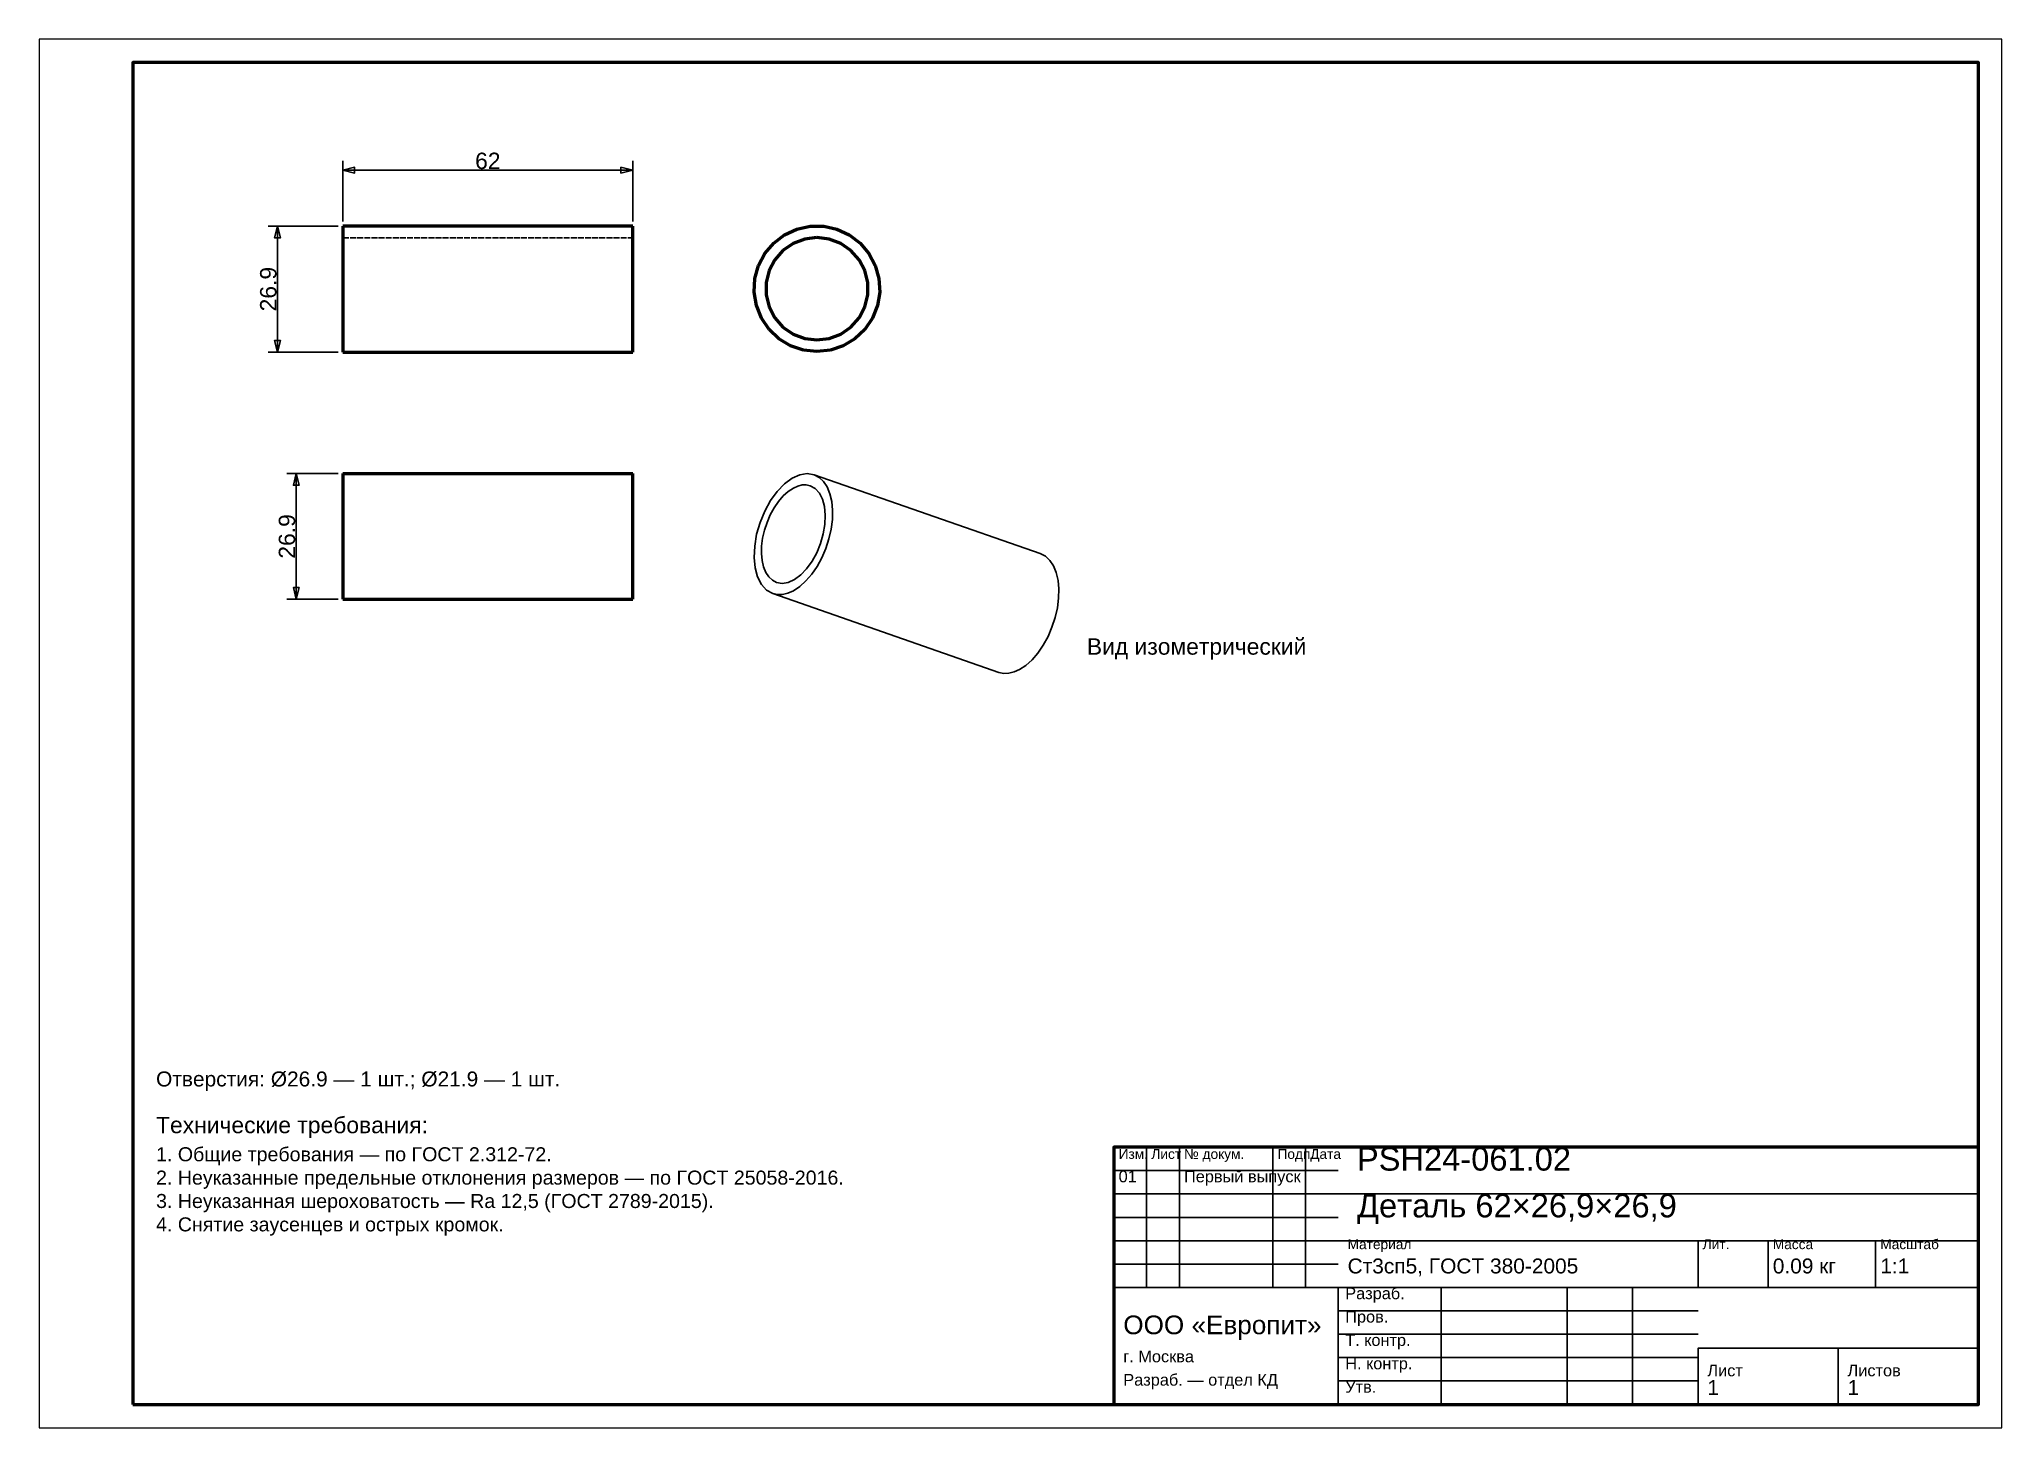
# Model space of a CAD drawing. Header units: millimetres. Extents: x 0 to 420, y 0 to 297.
import ezdxf
from ezdxf.enums import TextEntityAlignment as Align

# ---------------------------------------------------------------- set-up
doc = ezdxf.new("R2010")
doc.units = ezdxf.units.MM
doc.linetypes.add('DASHED', pattern=[1.524, 1.27, -0.254])
doc.styles.add('GOST', font='Arial')

msp = doc.modelspace()

# ---------------------------------------------------------------- linework, layer by layer
at = {"color": 7, "lineweight": 35}
for p, q in [((65, 258), (65, 271)), ((65, 269), (127, 269)), ((127, 258), (127, 271)), ((64, 257), (49, 257)), ((51, 230.1), (51, 257)), ((64, 230.1), (49, 230.1)), ((64, 204.1), (53, 204.1)), ((55, 177.2), (55, 204.1)), ((64, 177.2), (53, 177.2)), ((237, 30), (237, 60)), ((244, 30), (244, 60)), ((264, 30), (264, 60)), ((271, 30), (271, 60)), ((230, 55), (278, 55)), ((230, 50), (278, 50)), ((278, 50), (415, 50)), ((230, 45), (278, 45)), ((230, 40), (278, 40)), ((278, 40), (415, 40)), ((355, 30), (355, 40)), ((370, 30), (370, 40)), ((393, 30), (393, 40)), ((230, 35), (278, 35)), ((230, 30), (278, 30)), ((278, 30), (415, 30)), ((300, 5), (300, 30)), ((327, 5), (327, 30)), ((341, 5), (341, 30)), ((278, 25), (355, 25)), ((278, 20), (355, 20)), ((355, 17), (415, 17)), ((278, 15), (355, 15)), ((278, 10), (355, 10))]:
    msp.add_line(p, q, dxfattribs=at)
at = {"color": 1, "lineweight": 70}
for p, q in [((65, 257), (65, 256.66)), ((127, 257), (65, 257)), ((65, 256.66), (65, 255.67)), ((127, 256.66), (127, 257)), ((127, 255.67), (127, 256.66)), ((159.5, 255.15), (162.14, 256.37)), ((162.14, 256.37), (164.98, 257)), ((164.98, 257), (167.88, 257)), ((167.88, 257), (170.72, 256.37)), ((170.72, 256.37), (173.36, 255.15)), ((65, 255.67), (65, 254.07)), ((65, 254.07), (65, 251.94)), ((127, 254.07), (127, 255.67)), ((127, 251.94), (127, 254.07)), ((155.3, 251.18), (157.18, 253.39)), ((157.18, 253.39), (159.5, 255.15)), ((161.34, 253.32), (159.17, 251.83)), ((163.81, 254.26), (161.34, 253.32)), ((166.43, 254.58), (163.81, 254.26)), ((169.05, 254.26), (166.43, 254.58)), ((171.52, 253.32), (169.05, 254.26)), ((173.69, 251.83), (171.52, 253.32)), ((173.36, 255.15), (175.68, 253.39)), ((175.68, 253.39), (177.56, 251.18)), ((65, 251.94), (65, 249.39)), ((65, 249.39), (65, 246.54)), ((127, 249.39), (127, 251.94)), ((127, 246.54), (127, 249.39)), ((153.16, 245.8), (153.94, 248.61)), ((153.94, 248.61), (155.3, 251.18)), ((157.42, 249.85), (156.19, 247.51)), ((159.17, 251.83), (157.42, 249.85)), ((175.44, 249.85), (173.69, 251.83)), ((176.67, 247.51), (175.44, 249.85)), ((177.56, 251.18), (178.93, 248.61)), ((178.93, 248.61), (179.7, 245.8)), ((65, 246.54), (65, 243.55)), ((127, 243.55), (127, 246.54)), ((153, 242.9), (153.16, 245.8)), ((156.19, 247.51), (155.56, 244.95)), ((155.56, 244.95), (155.56, 242.31)), ((177.3, 244.95), (176.67, 247.51)), ((177.3, 242.31), (177.3, 244.95)), ((179.7, 245.8), (179.86, 242.9)), ((65, 243.55), (65, 240.56)), ((65, 240.56), (65, 237.71)), ((127, 240.56), (127, 243.55)), ((127, 237.71), (127, 240.56)), ((153.47, 240.03), (153, 242.9)), ((154.55, 237.33), (153.47, 240.03)), ((155.56, 242.31), (156.19, 239.75)), ((156.19, 239.75), (157.42, 237.41)), ((175.44, 237.41), (176.67, 239.75)), ((176.67, 239.75), (177.3, 242.31)), ((179.39, 240.03), (178.31, 237.33)), ((179.86, 242.9), (179.39, 240.03)), ((65, 237.71), (65, 235.16)), ((127, 235.16), (127, 237.71)), ((156.18, 234.92), (154.55, 237.33)), ((157.42, 237.41), (159.17, 235.43)), ((159.17, 235.43), (161.34, 233.93)), ((171.52, 233.93), (173.69, 235.43)), ((173.69, 235.43), (175.44, 237.41)), ((178.31, 237.33), (176.68, 234.92)), ((65, 235.16), (65, 233.03)), ((65, 233.03), (65, 231.43)), ((65, 231.43), (65, 230.44)), ((127, 233.03), (127, 235.16)), ((127, 231.43), (127, 233.03)), ((127, 230.44), (127, 231.43)), ((158.29, 232.92), (156.18, 234.92)), ((160.78, 231.42), (158.29, 232.92)), ((163.54, 230.49), (160.78, 231.42)), ((161.34, 233.93), (163.81, 233)), ((163.81, 233), (166.43, 232.68)), ((166.43, 232.68), (169.05, 233)), ((169.05, 233), (171.52, 233.93)), ((172.08, 231.42), (169.32, 230.49)), ((174.57, 232.92), (172.08, 231.42)), ((176.68, 234.92), (174.57, 232.92)), ((65, 230.44), (65, 230.1)), ((65, 230.1), (127, 230.1)), ((127, 230.1), (127, 230.44)), ((166.43, 230.18), (163.54, 230.49)), ((169.32, 230.49), (166.43, 230.18)), ((65, 204.1), (65, 203.76)), ((65, 204.1), (127, 204.1)), ((65, 203.76), (65, 202.77)), ((65, 202.77), (65, 201.17)), ((127, 203.76), (127, 204.1)), ((127, 202.77), (127, 203.76)), ((127, 201.17), (127, 202.77)), ((65, 201.17), (65, 199.04)), ((65, 199.04), (65, 196.49)), ((127, 199.04), (127, 201.17)), ((127, 196.49), (127, 199.04)), ((65, 196.49), (65, 193.64)), ((65, 193.64), (65, 190.65)), ((127, 193.64), (127, 196.49)), ((127, 190.65), (127, 193.64)), ((65, 190.65), (65, 187.66)), ((127, 187.66), (127, 190.65)), ((65, 187.66), (65, 184.81)), ((65, 184.81), (65, 182.26)), ((127, 184.81), (127, 187.66)), ((127, 182.26), (127, 184.81)), ((65, 182.26), (65, 180.13)), ((127, 180.13), (127, 182.26)), ((65, 180.13), (65, 178.53)), ((65, 178.53), (65, 177.54)), ((65, 177.54), (65, 177.2)), ((65, 177.2), (127, 177.2)), ((127, 178.53), (127, 180.13)), ((127, 177.54), (127, 178.53)), ((127, 177.2), (127, 177.54))]:
    msp.add_line(p, q, dxfattribs=at)
at = {"color": 5, "linetype": 'DASHED', "lineweight": 35}
for p, q in [((65, 256.66), (65, 257)), ((65, 255.67), (65, 256.66)), ((127, 257), (127, 256.66)), ((127, 256.66), (127, 255.67)), ((162.14, 256.37), (159.5, 255.15)), ((164.98, 257), (162.14, 256.37)), ((167.88, 257), (164.98, 257)), ((170.72, 256.37), (167.88, 257)), ((173.36, 255.15), (170.72, 256.37)), ((65, 254.07), (65, 255.67)), ((65, 254.5), (127, 254.5)), ((65, 254.5), (65, 254.23)), ((65, 254.23), (65, 254.5)), ((65, 254.23), (65, 253.42)), ((65, 253.42), (65, 254.23)), ((65, 251.94), (65, 254.07)), ((65, 253.42), (65, 252.11)), ((65, 252.11), (65, 253.42)), ((65, 252.11), (65, 250.38)), ((65, 250.38), (65, 252.11)), ((127, 255.67), (127, 254.07)), ((127, 254.5), (127, 254.23)), ((127, 254.23), (127, 254.5)), ((127, 254.23), (127, 253.42)), ((127, 253.42), (127, 254.23)), ((127, 254.07), (127, 251.94)), ((127, 253.42), (127, 252.11)), ((127, 252.11), (127, 253.42)), ((127, 252.11), (127, 250.38)), ((127, 250.38), (127, 252.11)), ((157.18, 253.39), (155.3, 251.18)), ((159.5, 255.15), (157.18, 253.39)), ((159.17, 251.83), (161.34, 253.32)), ((161.34, 253.32), (163.81, 254.26)), ((163.81, 254.26), (166.43, 254.58)), ((166.43, 254.58), (169.05, 254.26)), ((169.05, 254.26), (171.52, 253.32)), ((171.52, 253.32), (173.69, 251.83)), ((175.68, 253.39), (173.36, 255.15)), ((177.56, 251.18), (175.68, 253.39)), ((65, 249.39), (65, 251.94)), ((65, 250.38), (65, 248.3)), ((65, 248.3), (65, 250.38)), ((65, 246.54), (65, 249.39)), ((65, 248.3), (65, 245.99)), ((65, 245.99), (65, 248.3)), ((127, 251.94), (127, 249.39)), ((127, 250.38), (127, 248.3)), ((127, 248.3), (127, 250.38)), ((127, 249.39), (127, 246.54)), ((127, 248.3), (127, 245.99)), ((127, 245.99), (127, 248.3)), ((153.94, 248.61), (153.16, 245.8)), ((155.3, 251.18), (153.94, 248.61)), ((156.19, 247.51), (157.42, 249.85)), ((157.42, 249.85), (159.17, 251.83)), ((173.69, 251.83), (175.44, 249.85)), ((175.44, 249.85), (176.67, 247.51)), ((178.93, 248.61), (177.56, 251.18)), ((179.7, 245.8), (178.93, 248.61)), ((65, 243.55), (65, 246.54)), ((65, 245.99), (65, 243.55)), ((65, 243.55), (65, 245.99)), ((127, 246.54), (127, 243.55)), ((127, 245.99), (127, 243.55)), ((127, 243.55), (127, 245.99)), ((153.16, 245.8), (153, 242.9)), ((155.56, 244.95), (156.19, 247.51)), ((155.56, 242.31), (155.56, 244.95)), ((176.67, 247.51), (177.3, 244.95)), ((177.3, 244.95), (177.3, 242.31)), ((179.86, 242.9), (179.7, 245.8)), ((65, 243.55), (65, 241.11)), ((65, 241.11), (65, 243.55)), ((65, 240.56), (65, 243.55)), ((65, 241.11), (65, 238.8)), ((65, 238.8), (65, 241.11)), ((65, 237.71), (65, 240.56)), ((127, 243.55), (127, 240.56)), ((127, 243.55), (127, 241.11)), ((127, 241.11), (127, 243.55)), ((127, 241.11), (127, 238.8)), ((127, 238.8), (127, 241.11)), ((127, 240.56), (127, 237.71)), ((153, 242.9), (153.47, 240.03)), ((153.47, 240.03), (154.55, 237.33)), ((156.19, 239.75), (155.56, 242.31)), ((157.42, 237.41), (156.19, 239.75)), ((176.67, 239.75), (175.44, 237.41)), ((177.3, 242.31), (176.67, 239.75)), ((178.31, 237.33), (179.39, 240.03)), ((179.39, 240.03), (179.86, 242.9)), ((65, 238.8), (65, 236.72)), ((65, 236.72), (65, 238.8)), ((65, 235.16), (65, 237.71)), ((65, 236.72), (65, 234.99)), ((65, 234.99), (65, 236.72)), ((127, 238.8), (127, 236.72)), ((127, 236.72), (127, 238.8)), ((127, 237.71), (127, 235.16)), ((127, 236.72), (127, 234.99)), ((127, 234.99), (127, 236.72)), ((154.55, 237.33), (156.18, 234.92)), ((159.17, 235.43), (157.42, 237.41)), ((161.34, 233.93), (159.17, 235.43)), ((173.69, 235.43), (171.52, 233.93)), ((175.44, 237.41), (173.69, 235.43)), ((176.68, 234.92), (178.31, 237.33)), ((65, 233.03), (65, 235.16)), ((65, 234.99), (65, 233.68)), ((65, 233.68), (65, 234.99)), ((65, 233.68), (65, 232.87)), ((65, 232.87), (65, 233.68)), ((65, 231.43), (65, 233.03)), ((65, 232.87), (65, 232.6)), ((65, 232.6), (65, 232.87)), ((65, 230.44), (65, 231.43)), ((127, 235.16), (127, 233.03)), ((127, 234.99), (127, 233.68)), ((127, 233.68), (127, 234.99)), ((127, 233.68), (127, 232.87)), ((127, 232.87), (127, 233.68)), ((127, 233.03), (127, 231.43)), ((127, 232.87), (127, 232.6)), ((127, 232.6), (127, 232.87)), ((127, 231.43), (127, 230.44)), ((156.18, 234.92), (158.29, 232.92)), ((158.29, 232.92), (160.78, 231.42)), ((160.78, 231.42), (163.54, 230.49)), ((163.81, 233), (161.34, 233.93)), ((166.43, 232.68), (163.81, 233)), ((169.05, 233), (166.43, 232.68)), ((171.52, 233.93), (169.05, 233)), ((169.32, 230.49), (172.08, 231.42)), ((172.08, 231.42), (174.57, 232.92)), ((174.57, 232.92), (176.68, 234.92)), ((65, 230.1), (65, 230.44)), ((127, 230.44), (127, 230.1)), ((163.54, 230.49), (166.43, 230.18)), ((166.43, 230.18), (169.32, 230.49)), ((65, 204.02), (65, 204.1)), ((65, 203.76), (65, 204.02)), ((65, 203.35), (65, 203.76)), ((65, 202.77), (65, 203.35)), ((65, 202.04), (65, 202.77)), ((65, 201.17), (65, 202.04)), ((65, 201.53), (65, 201.6)), ((65, 201.6), (65, 201.33)), ((127, 204.1), (127, 204.02)), ((127, 204.02), (127, 203.76)), ((127, 203.76), (127, 203.35)), ((127, 203.35), (127, 202.77)), ((127, 202.77), (127, 202.04)), ((127, 202.04), (127, 201.17)), ((127, 201.33), (127, 201.6)), ((127, 201.6), (127, 201.53)), ((65, 201.33), (65, 201.53)), ((65, 200.99), (65, 201.33)), ((65, 201.33), (65, 200.52)), ((65, 200.16), (65, 201.17)), ((65, 200.52), (65, 200.99)), ((65, 199.92), (65, 200.52)), ((65, 200.52), (65, 199.21)), ((65, 199.04), (65, 200.16)), ((65, 199.21), (65, 199.92)), ((65, 198.39), (65, 199.21)), ((65, 199.21), (65, 197.48)), ((65, 197.81), (65, 199.04)), ((65, 197.48), (65, 198.39)), ((65, 196.49), (65, 197.81)), ((65, 196.48), (65, 197.48)), ((65, 197.48), (65, 195.4)), ((127, 201.53), (127, 201.33)), ((127, 200.52), (127, 201.33)), ((127, 201.33), (127, 200.99)), ((127, 201.17), (127, 200.16)), ((127, 200.99), (127, 200.52)), ((127, 199.21), (127, 200.52)), ((127, 200.52), (127, 199.92)), ((127, 200.16), (127, 199.04)), ((127, 199.92), (127, 199.21)), ((127, 197.48), (127, 199.21)), ((127, 199.21), (127, 198.39)), ((127, 199.04), (127, 197.81)), ((127, 198.39), (127, 197.48)), ((127, 197.81), (127, 196.49)), ((127, 195.4), (127, 197.48)), ((127, 197.48), (127, 196.48)), ((65, 195.09), (65, 196.49)), ((65, 195.4), (65, 196.48)), ((65, 194.27), (65, 195.4)), ((65, 195.4), (65, 193.09)), ((65, 193.64), (65, 195.09)), ((65, 193.09), (65, 194.27)), ((65, 192.16), (65, 193.64)), ((127, 196.49), (127, 195.09)), ((127, 196.48), (127, 195.4)), ((127, 193.09), (127, 195.4)), ((127, 195.4), (127, 194.27)), ((127, 195.09), (127, 193.64)), ((127, 194.27), (127, 193.09)), ((127, 193.64), (127, 192.16)), ((65, 191.88), (65, 193.09)), ((65, 193.09), (65, 190.65)), ((65, 190.65), (65, 192.16)), ((65, 190.65), (65, 191.88)), ((65, 189.14), (65, 190.65)), ((65, 190.65), (65, 188.21)), ((65, 189.42), (65, 190.65)), ((65, 188.21), (65, 189.42)), ((65, 187.66), (65, 189.14)), ((127, 190.65), (127, 193.09)), ((127, 193.09), (127, 191.88)), ((127, 192.16), (127, 190.65)), ((127, 191.88), (127, 190.65)), ((127, 190.65), (127, 189.42)), ((127, 188.21), (127, 190.65)), ((127, 190.65), (127, 189.14)), ((127, 189.42), (127, 188.21)), ((127, 189.14), (127, 187.66)), ((65, 188.21), (65, 185.9)), ((65, 187.03), (65, 188.21)), ((65, 186.21), (65, 187.66)), ((65, 185.9), (65, 187.03)), ((65, 184.81), (65, 186.21)), ((65, 185.9), (65, 183.82)), ((65, 184.82), (65, 185.9)), ((65, 183.82), (65, 184.82)), ((65, 183.49), (65, 184.81)), ((127, 188.21), (127, 187.03)), ((127, 185.9), (127, 188.21)), ((127, 187.66), (127, 186.21)), ((127, 187.03), (127, 185.9)), ((127, 186.21), (127, 184.81)), ((127, 185.9), (127, 184.82)), ((127, 183.82), (127, 185.9)), ((127, 184.82), (127, 183.82)), ((127, 184.81), (127, 183.49)), ((65, 183.82), (65, 182.09)), ((65, 182.91), (65, 183.82)), ((65, 182.26), (65, 183.49)), ((65, 182.09), (65, 182.91)), ((65, 181.14), (65, 182.26)), ((65, 182.09), (65, 180.78)), ((65, 181.38), (65, 182.09)), ((65, 180.78), (65, 181.38)), ((65, 180.13), (65, 181.14)), ((65, 180.78), (65, 179.97)), ((65, 180.31), (65, 180.78)), ((127, 183.82), (127, 182.91)), ((127, 182.09), (127, 183.82)), ((127, 183.49), (127, 182.26)), ((127, 182.91), (127, 182.09)), ((127, 182.26), (127, 181.14)), ((127, 182.09), (127, 181.38)), ((127, 180.78), (127, 182.09)), ((127, 181.38), (127, 180.78)), ((127, 181.14), (127, 180.13)), ((127, 180.78), (127, 180.31)), ((127, 179.97), (127, 180.78)), ((65, 179.97), (65, 180.31)), ((65, 179.26), (65, 180.13)), ((65, 179.97), (65, 179.7)), ((65, 179.77), (65, 179.97)), ((65, 179.7), (65, 179.77)), ((65, 178.53), (65, 179.26)), ((65, 177.95), (65, 178.53)), ((65, 177.54), (65, 177.95)), ((65, 177.28), (65, 177.54)), ((65, 177.2), (65, 177.28)), ((127, 180.31), (127, 179.97)), ((127, 180.13), (127, 179.26)), ((127, 179.97), (127, 179.77)), ((127, 179.7), (127, 179.97)), ((127, 179.77), (127, 179.7)), ((127, 179.26), (127, 178.53)), ((127, 178.53), (127, 177.95)), ((127, 177.95), (127, 177.54)), ((127, 177.54), (127, 177.28)), ((127, 177.28), (127, 177.2))]:
    msp.add_line(p, q, dxfattribs=at)
at = {"color": 1, "lineweight": 35}
for p, q in [((157.92, 200.28), (159.48, 201.9)), ((159.48, 201.9), (161.11, 203.1)), ((161.11, 203.1), (162.75, 203.84)), ((163.27, 201.66), (162.34, 201.43)), ((162.75, 203.84), (164.35, 204.1)), ((164.16, 201.68), (163.27, 201.66)), ((165, 201.5), (164.16, 201.68)), ((164.35, 204.1), (165.82, 203.86)), ((165.82, 203.86), (166.92, 203.29)), ((165.82, 203.86), (214.24, 186.98)), ((166.92, 203.29), (167.86, 202.41)), ((167.86, 202.41), (168.64, 201.23)), ((155.26, 196.08), (156.49, 198.32)), ((156.49, 198.32), (157.92, 200.28)), ((158.21, 198.14), (157.28, 196.78)), ((159.22, 199.32), (158.21, 198.14)), ((160.3, 200.29), (159.22, 199.32)), ((161.4, 201.01), (160.3, 200.29)), ((162.34, 201.43), (161.4, 201.01)), ((166.07, 200.9), (165, 201.5)), ((166.95, 199.94), (166.07, 200.9)), ((167.62, 198.63), (166.95, 199.94)), ((168.06, 197.04), (167.62, 198.63)), ((168.64, 201.23), (169.23, 199.79)), ((169.23, 199.79), (169.62, 198.13)), ((169.62, 198.13), (169.79, 196.28)), ((153.53, 191.12), (154.26, 193.65)), ((154.26, 193.65), (155.26, 196.08)), ((155.75, 193.66), (155.21, 191.98)), ((156.45, 195.27), (155.75, 193.66)), ((157.28, 196.78), (156.45, 195.27)), ((167.8, 191.19), (168.15, 193.24)), ((168.23, 195.22), (168.06, 197.04)), ((168.15, 193.24), (168.23, 195.22)), ((169.74, 194.3), (169.48, 192.24)), ((169.79, 196.28), (169.74, 194.3)), ((153.11, 188.6), (153.53, 191.12)), ((154.82, 190.27), (154.6, 188.6)), ((155.21, 191.98), (154.82, 190.27)), ((166.4, 187.15), (167.21, 189.13)), ((167.21, 189.13), (167.8, 191.19)), ((169, 190.15), (168.33, 188.09)), ((169.48, 192.24), (169, 190.15)), ((153, 186.17), (153.11, 188.6)), ((153.22, 183.94), (153, 186.17)), ((154.6, 188.6), (154.56, 186.98)), ((154.56, 186.98), (154.7, 185.48)), ((154.7, 185.48), (155.02, 184.13)), ((164.23, 183.73), (165.39, 185.33)), ((165.39, 185.33), (166.4, 187.15)), ((167.47, 186.11), (166.46, 184.25)), ((168.33, 188.09), (167.47, 186.11)), ((215.33, 186.41), (214.24, 186.98)), ((216.28, 185.53), (215.33, 186.41)), ((217.06, 184.36), (216.28, 185.53)), ((153.75, 181.98), (153.22, 183.94)), ((154.57, 180.38), (153.75, 181.98)), ((155.02, 184.13), (155.5, 182.96)), ((155.5, 182.96), (156.13, 182)), ((156.13, 182), (156.9, 181.28)), ((156.9, 181.28), (157.79, 180.82)), ((157.79, 180.82), (159, 180.62)), ((159, 180.62), (160.29, 180.83)), ((160.29, 180.83), (161.63, 181.43)), ((161.63, 181.43), (162.96, 182.41)), ((164.07, 181.13), (162.75, 179.95)), ((162.96, 182.41), (164.23, 183.73)), ((165.31, 182.58), (164.07, 181.13)), ((166.46, 184.25), (165.31, 182.58)), ((217.65, 182.92), (217.06, 184.36)), ((218.03, 181.25), (217.65, 182.92)), ((218.2, 179.41), (218.03, 181.25)), ((155.66, 179.19), (154.57, 180.38)), ((156.97, 178.46), (155.66, 179.19)), ((158, 178.24), (156.97, 178.46)), ((156.97, 178.46), (205.38, 161.58)), ((159.1, 178.26), (158, 178.24)), ((160.24, 178.54), (159.1, 178.26)), ((161.4, 179.05), (160.24, 178.54)), ((162.75, 179.95), (161.4, 179.05)), ((217.89, 175.37), (218.16, 177.43)), ((218.16, 177.43), (218.2, 179.41)), ((216.74, 171.21), (217.42, 173.28)), ((217.42, 173.28), (217.89, 175.37)), ((214.87, 167.38), (215.89, 169.23)), ((215.89, 169.23), (216.74, 171.21)), ((211.16, 163.07), (212.48, 164.26)), ((212.48, 164.26), (213.73, 165.7)), ((213.73, 165.7), (214.87, 167.38)), ((205.38, 161.58), (206.41, 161.36)), ((206.41, 161.36), (207.51, 161.38)), ((207.51, 161.38), (208.65, 161.66)), ((208.65, 161.66), (209.81, 162.17)), ((209.81, 162.17), (211.16, 163.07))]:
    msp.add_line(p, q, dxfattribs=at)
at = {"color": 7, "lineweight": 25}
msp.add_lwpolyline([(0, 0), (420, 0), (420, 297), (0, 297)], close=True, dxfattribs=at)
at = {"color": 7, "lineweight": 70}
for points in [[(20, 5), (415, 5), (415, 292), (20, 292)], [(230, 5), (415, 5), (415, 60), (230, 60)]]:
    msp.add_lwpolyline(points, close=True, dxfattribs=at)
at = {"color": 7, "lineweight": 35}
for points in [[(65, 269), (67.5, 268.38), (67.5, 269.62)], [(127, 269), (124.5, 269.62), (124.5, 268.38)], [(51, 257), (50.38, 254.5), (51.62, 254.5)], [(51, 230.1), (51.62, 232.6), (50.38, 232.6)], [(55, 204.1), (54.38, 201.6), (55.62, 201.6)], [(55, 177.2), (55.62, 179.7), (54.38, 179.7)], [(230, 5), (278, 5), (278, 30), (230, 30)], [(355, 5), (385, 5), (385, 17), (355, 17)], [(385, 5), (415, 5), (415, 17), (385, 17)]]:
    msp.add_lwpolyline(points, close=True, dxfattribs=at)

# ---------------------------------------------------------------- texts
at = {"color": 7, "style": 'GOST'}
msp.add_text('62', height=3.5, dxfattribs=at).set_placement((96, 271), align=Align.MIDDLE)
for p in [(49, 243.55), (53, 190.65)]:
    msp.add_text('26.9', height=3.5, rotation=90, dxfattribs=at).set_placement(p, align=Align.MIDDLE)
at = {"color": 3, "style": 'GOST'}
for s, height, p in [('Вид изометрический', 3.5, (224.2, 165.36)), ('Технические требования:', 3.5, (25, 63)), ('1. Общие требования — по ГОСТ 2.312-72.', 3, (25, 57)), ('Изм.', 2.1, (231, 57.5)), ('Лист', 2.1, (238, 57.5)), ('№ докум.', 2.1, (245, 57.5)), ('Подп.', 2.1, (265, 57.5)), ('Дата', 2.1, (272, 57.5)), ('PSH24-061.02', 5, (282, 55)), ('2. Неуказанные предельные отклонения размеров — по ГОСТ 25058-2016.', 3, (25, 52)), ('01', 2.5, (231, 52.5)), ('Первый выпуск', 2.5, (245, 52.5)), ('3. Неуказанная шероховатость — Ra 12,5 (ГОСТ 2789-2015).', 3, (25, 47)), ('Деталь 62×26,9×26,9', 5, (282, 45)), ('4. Снятие заусенцев и острых кромок.', 3, (25, 42)), ('Материал', 2.1, (280, 38.2)), ('Лит.', 2.1, (356, 38.2)), ('Масса', 2.1, (371, 38.2)), ('Масштаб', 2.1, (394, 38.2)), ('Ст3сп5, ГОСТ 380-2005', 3.2, (280, 33)), ('0.09 кг', 3.2, (371, 33)), ('1:1', 3.2, (394, 33)), ('Разраб.', 2.5, (279.5, 27.5)), ('ООО «Европит»', 4, (232, 20)), ('Пров.', 2.5, (279.5, 22.5)), ('Т. контр.', 2.5, (279.5, 17.5)), ('г. Москва', 2.5, (232, 14)), ('Н. контр.', 2.5, (279.5, 12.5)), ('Лист', 2.5, (357, 11)), ('Листов', 2.5, (387, 11)), ('Разраб. — отдел КД', 2.5, (232, 9)), ('Утв.', 2.5, (279.5, 7.5)), ('1', 3.2, (357, 7)), ('1', 3.2, (387, 7))]:
    msp.add_text(s, height=height, dxfattribs=at).set_placement(p)
at = {"color": 6, "style": 'GOST'}
msp.add_text('Отверстия: Ø26.9 — 1 шт.; Ø21.9 — 1 шт.', height=3.2, dxfattribs=at).set_placement((25, 73))

doc.saveas('drawing.dxf')
